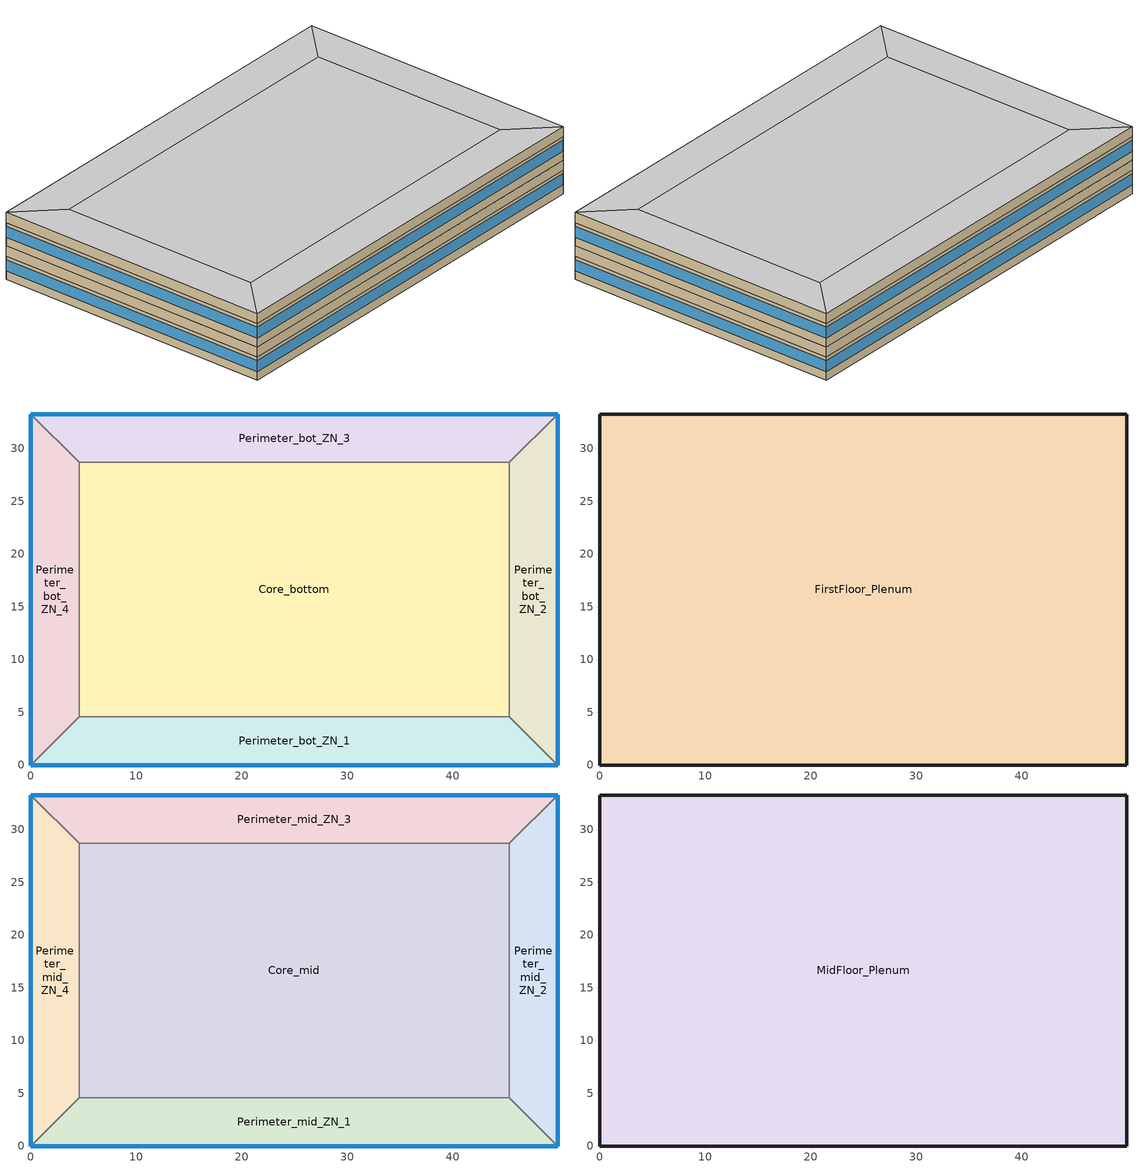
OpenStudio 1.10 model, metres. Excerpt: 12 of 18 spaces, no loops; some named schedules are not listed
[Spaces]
Perimeter_bot_ZN_4
 floor ground (ext-slab): 0,33.27 4.57,28.7 4.57,4.57 0,0 z0
 wall outside (Steel Frame Non-res Ext Wall): 0,33.27 0,0 z0:2.74
 wall to Core_bottom (int-walls): 4.57,4.57 4.57,28.7 z0:2.74
 wall to Perimeter_bot_ZN_3 (int-walls): 4.57,28.7 0,33.27 z0:2.74
 wall to Perimeter_bot_ZN_1 (int-walls): 0,0 4.57,4.57 z0:2.74
 window (Window Non-res Fixed): 0,33.27 0,0 z1.02:2.33
Perimeter_bot_ZN_3
 floor ground (ext-slab): 49.91,33.27 45.34,28.7 4.57,28.7 0,33.27 z0
 wall outside (Steel Frame Non-res Ext Wall): 49.91,33.27 0,33.27 z0:2.74
 wall to Perimeter_bot_ZN_2 (int-walls): 45.34,28.7 49.91,33.27 z0:2.74
 wall to Core_bottom (int-walls): 4.57,28.7 45.34,28.7 z0:2.74
 window (Window Non-res Fixed): 49.91,33.27 0,33.27 z1.02:2.33
Core_bottom
 floor ground (ext-slab): 45.34,28.7 45.34,4.57 4.57,4.57 4.57,28.7 z0
 wall to Perimeter_bot_ZN_1 (int-walls): 4.57,4.57 45.34,4.57 z0:2.74
 wall to Perimeter_bot_ZN_2 (int-walls): 45.34,4.57 45.34,28.7 z0:2.74
Perimeter_bot_ZN_1
 floor ground (ext-slab): 45.34,4.57 49.91,0 0,0 4.57,4.57 z0
 wall outside (Steel Frame Non-res Ext Wall): 0,0 49.91,0 z0:2.74
 wall to Perimeter_bot_ZN_2 (int-walls): 49.91,0 45.34,4.57 z0:2.74
 window (Window Non-res Fixed): 0,0 49.91,0 z1.02:2.33
Perimeter_bot_ZN_2
 floor ground (ext-slab): 49.91,33.27 49.91,0 45.34,4.57 45.34,28.7 z0
 wall outside (Steel Frame Non-res Ext Wall): 49.91,0 49.91,33.27 z0:2.74
 window (Window Non-res Fixed): 49.91,0 49.91,33.27 z1.02:2.33
FirstFloor_Plenum
 floor to Perimeter_bot_ZN_3 (DropCeiling): 49.91,33.27 45.34,28.7 4.57,28.7 0,33.27 z2.74
 floor to Perimeter_bot_ZN_4 (DropCeiling): 0,33.27 4.57,28.7 4.57,4.57 0,0 z2.74
 floor to Perimeter_bot_ZN_1 (DropCeiling): 45.34,4.57 49.91,0 0,0 4.57,4.57 z2.74
 floor to Core_bottom (DropCeiling): 45.34,28.7 45.34,4.57 4.57,4.57 4.57,28.7 z2.74
 floor to Perimeter_bot_ZN_2 (DropCeiling): 49.91,33.27 49.91,0 45.34,4.57 45.34,28.7 z2.74
 wall outside (Steel Frame Non-res Ext Wall): 49.91,33.27 0,33.27 0,0 49.91,0 49.91,33.27 z2.74:3.96
Core_mid
 floor to FirstFloor_Plenum (INT-FLOOR-TOPSIDE): 45.34,28.7 45.34,4.57 4.57,4.57 4.57,28.7 z3.96
 wall to Perimeter_mid_ZN_4 (int-walls): 4.57,28.7 4.57,4.57 z3.96:6.71
 wall to Perimeter_mid_ZN_2 (int-walls): 45.34,4.57 45.34,28.7 z3.96:6.71
 wall to Perimeter_mid_ZN_1 (int-walls): 4.57,4.57 45.34,4.57 z3.96:6.71
 wall to Perimeter_mid_ZN_3 (int-walls): 45.34,28.7 4.57,28.7 z3.96:6.71
Perimeter_mid_ZN_4
 floor to FirstFloor_Plenum (INT-FLOOR-TOPSIDE): 0,33.27 4.57,28.7 4.57,4.57 0,0 z3.96
 wall outside (Steel Frame Non-res Ext Wall): 0,33.27 0,0 z3.96:6.71
 wall to Perimeter_mid_ZN_1 (int-walls): 0,0 4.57,4.57 z3.96:6.71
 wall to Perimeter_mid_ZN_3 (int-walls): 4.57,28.7 0,33.27 z3.96:6.71
 window (Window Non-res Fixed): 0,33.27 0,0 z4.98:6.29
Perimeter_mid_ZN_1
 floor to FirstFloor_Plenum (INT-FLOOR-TOPSIDE): 45.34,4.57 49.91,0 0,0 4.57,4.57 z3.96
 wall outside (Steel Frame Non-res Ext Wall): 0,0 49.91,0 z3.96:6.71
 wall to Perimeter_mid_ZN_2 (int-walls): 49.91,0 45.34,4.57 z3.96:6.71
 window (Window Non-res Fixed): 0,0 49.91,0 z4.98:6.29
Perimeter_mid_ZN_2
 floor to FirstFloor_Plenum (INT-FLOOR-TOPSIDE): 49.91,33.27 49.91,0 45.34,4.57 45.34,28.7 z3.96
 wall outside (Steel Frame Non-res Ext Wall): 49.91,0 49.91,33.27 z3.96:6.71
 wall to Perimeter_mid_ZN_3 (int-walls): 49.91,33.27 45.34,28.7 z3.96:6.71
 window (Window Non-res Fixed): 49.91,0 49.91,33.27 z4.98:6.29
Perimeter_mid_ZN_3
 floor to FirstFloor_Plenum (INT-FLOOR-TOPSIDE): 49.91,33.27 45.34,28.7 4.57,28.7 0,33.27 z3.96
 wall outside (Steel Frame Non-res Ext Wall): 49.91,33.27 0,33.27 z3.96:6.71
 window (Window Non-res Fixed): 49.91,33.27 0,33.27 z4.98:6.29
MidFloor_Plenum
 floor to Perimeter_mid_ZN_3 (DropCeiling): 49.91,33.27 45.34,28.7 4.57,28.7 0,33.27 z6.71
 floor to Perimeter_mid_ZN_4 (DropCeiling): 0,33.27 4.57,28.7 4.57,4.57 0,0 z6.71
 floor to Perimeter_mid_ZN_1 (DropCeiling): 45.34,4.57 49.91,0 0,0 4.57,4.57 z6.71
 floor to Perimeter_mid_ZN_2 (DropCeiling): 49.91,33.27 49.91,0 45.34,4.57 45.34,28.7 z6.71
 floor to Core_mid (DropCeiling): 45.34,28.7 45.34,4.57 4.57,4.57 4.57,28.7 z6.71
 wall outside (Steel Frame Non-res Ext Wall): 0,33.27 0,0 49.91,0 49.91,33.27 0,33.27 z6.71:7.92
 ceiling to Perimeter_top_ZN_2 (INT-FLOOR-UNDERSIDE): 49.91,0 49.91,33.27 45.34,28.7 45.34,4.57 z7.92
 ceiling to Perimeter_top_ZN_3 (INT-FLOOR-UNDERSIDE): 45.34,28.7 49.91,33.27 0,33.27 4.57,28.7 z7.92
 ceiling to Perimeter_top_ZN_1 (INT-FLOOR-UNDERSIDE): 49.91,0 45.34,4.57 4.57,4.57 0,0 z7.92
 ceiling to Perimeter_top_ZN_4 (INT-FLOOR-UNDERSIDE): 0,0 4.57,4.57 4.57,28.7 0,33.27 z7.92
 ceiling to Core_top (INT-FLOOR-UNDERSIDE): 45.34,4.57 45.34,28.7 4.57,28.7 4.57,4.57 z7.92
[Site]
Houston Bush Intercontinental: Latitude {deg}=30; Longitude {deg}=-95.37; Time Zone {hr}=-6; Elevation {m}=29; Terrain=City
[Building]
Medium Office: North Axis {deg}=0
[ClimateZones]
Climate Zone Institution Name 1=ASHRAE; Climate Zone Document Name 1=ANSI/ASHRAE Standard 169; Climate Zone Document Year 1=2006; Climate Zone Value 1=2A; Climate Zone Institution Name 2=CEC; Climate Zone Document Name 2=California Climate Zone Descriptions; Climate Zone Document Year 2=1995
[SizingPeriod:DesignDay] Barometric Pressure {Pa}=100977; Sky Clearness=0; Rain Indicator=0; Snow Indicator=0; Day of Month=21; Daylight Saving Time Indicator=0; Dry-Bulb Temperature Range Modifier Type=DefaultMultipliers
Name | Maximum Dry-Bulb Temperature {C} | Daily Dry-Bulb Temperature Range {deltaC} | Humidity Indicating Conditions at Maximum Dry-Bulb {BasedOnField A3} | Wind Speed {m/s} | Wind Direction {deg} | Month | Day Type | Humidity Indicating Type | Solar Model Indicator | ASHRAE Taub | ASHRAE Taud
Houston Bush Intercontinental Ann Clg .4% Condns DP=>MDB | 28.3 | 10.1 | 25.5 | 3.5 | 170 | 7 | SummerDesignDay | Dewpoint | ASHRAETau | 0.499 | 1.97
Houston Bush Intercontinental Ann Htg 99.6% Condns DB | -1.6 | 0 | -1.6 | 2.8 | 0 | 1 | WinterDesignDay | Wetbulb | ASHRAEClearSky
Houston Bush Intercontinental Ann Clg .4% Condns Enth=>MDB | 31.4 | 10.1 | 83200 | 3.5 | 170 | 7 | SummerDesignDay | Enthalpy | ASHRAETau | 0.499 | 1.97
Houston Bush Intercontinental Ann Hum_n 99.6% Condns DP=>MCDB | 3.3 | 0 | -9.5 | 2.8 | 0 | 1 | WinterDesignDay | Dewpoint | ASHRAEClearSky
[Construction]
ext-slab: HW CONCRETE, CP02 CARPET PAD
DropCeiling: Std AC02
Steel Frame Non-res Ext Wall: Wood Siding, Steel Frame NonRes Wall Insulation, 1/2IN Gypsum
INT-FLOOR-TOPSIDE: MAT-CC05 4 HW CONCRETE, CP02 CARPET PAD
InteriorFurnishings: Std Wood 6inch
int-walls: 1/2IN Gypsum, 1/2IN Gypsum
Window Non-res Fixed: NonRes Fixed Assembly Window
INT-FLOOR-UNDERSIDE: CP02 CARPET PAD, MAT-CC05 4 HW CONCRETE
[Material] Thermal Absorptance=0.9
Name | Roughness | Thickness {m} | Conductivity {W/m-K} | Density {kg/m3} | Specific Heat {J/kg-K} | Solar Absorptance | Visible Absorptance
HW CONCRETE; MAT-CC05 4 HW CONCRETE | Rough | 0.1016 | 1.311 | 2240 | 836.8 | 0.7 | 0.7
Std AC02 | MediumSmooth | 0.0127 | 0.057 | 288 | 1339 | 0.7 | 0.2
Wood Siding | MediumSmooth | 0.01 | 0.11 | 544.62 | 1210 | 0.78 | 0.78
Steel Frame NonRes Wall Insulation | MediumRough | 0.0418527 | 0.049 | 265 | 836.8 | 0.7 | 0.7
1/2IN Gypsum | Smooth | 0.0127 | 0.16 | 784.9 | 830 | 0.92 | 0.92
Std Wood 6inch | MediumSmooth | 0.15 | 0.12 | 540 | 1210 | 0.7 | 0.7
[Material:NoMass]
CP02 CARPET PAD: Roughness=VeryRough; Thermal Resistance {m2-K/W}=0.2165; Thermal Absorptance=0.9; Solar Absorptance=0.7; Visible Absorptance=0.8
[WindowMaterial:SimpleGlazingSystem]
NonRes Fixed Assembly Window: U-Factor {W/m2-K}=6.92716; Solar Heat Gain Coefficient=0.25
[ThermalZone] Multiplier=1; Use Ideal Air Loads=No
Name | Thermostat
FirstFloor_Plenum Thermal Zone; MidFloor_Plenum Thermal Zone
Perimeter_bot_ZN_4 Thermal Zone | ThermostatSetpoint:DualSetpoint #1
Perimeter_mid_ZN_2 Thermal Zone | ThermostatSetpoint:DualSetpoint #2
Core_mid Thermal Zone | ThermostatSetpoint:DualSetpoint #3
APerimeter_mid_ZN_1 Thermal Zone | ThermostatSetpoint:DualSetpoint #4
Perimeter_mid_ZN_4 Thermal Zone | ThermostatSetpoint:DualSetpoint #5
Perimeter_bot_ZN_3 Thermal Zone | ThermostatSetpoint:DualSetpoint #6
Core_bottom Thermal Zone | ThermostatSetpoint:DualSetpoint #9
APerimeter_bot_ZN_1 Thermal Zone | ThermostatSetpoint:DualSetpoint #11
Perimeter_mid_ZN_3 Thermal Zone | ThermostatSetpoint:DualSetpoint #13
Perimeter_bot_ZN_2 Thermal Zone | ThermostatSetpoint:DualSetpoint #14
[Sizing:Zone] Zone Cooling Design Supply Air Temperature {C}=12.8; Zone Heating Design Supply Air Temperature {C}=50; Zone Cooling Design Supply Air Humidity Ratio {kg-H2O/kg-air}=0.0085; Zone Heating Design Supply Air Humidity Ratio {kg-H2O/kg-air}=0.008; Cooling Design Air Flow Method=Flow/Zone; Cooling Minimum Air Flow Fraction=0; Heating Design Air Flow Method=Flow/Zone; Heating Maximum Air Flow Fraction=0; Design Zone Air Distribution Effectiveness in Cooling Mode=1; Design Zone Air Distribution Effectiveness in Heating Mode=1
Name | Cooling Design Air Flow Rate {m3/s} | Heating Design Air Flow Rate {m3/s}
FirstFloor_Plenum Thermal Zone | 1.04 | 1.04
MidFloor_Plenum Thermal Zone | 1.14 | 1.14
TopFloor_Plenum Thermal Zone | 1.7 | 1.7
[Space]
Name | Space Type | Thermal Zone | Part of Total Floor Area | Design Specification Outdoor Air Object | Building Story
FirstFloor_Plenum | Space Type 2 | FirstFloor_Plenum Thermal Zone | No | SZ DSOA FirstFloor_Plenum
Perimeter_bot_ZN_4 | Space Type 1 | Perimeter_bot_ZN_4 Thermal Zone | Yes | SZ DSOA Perimeter_bot_ZN_4 | Building Story 1
Perimeter_mid_ZN_2 | Space Type 1 | Perimeter_mid_ZN_2 Thermal Zone | Yes | SZ DSOA Perimeter_mid_ZN_2 | Building Story 2
Core_mid | Space Type 1 | Core_mid Thermal Zone | Yes | SZ DSOA Core_mid | Building Story 2
Perimeter_mid_ZN_1 | Space Type 1 | APerimeter_mid_ZN_1 Thermal Zone | Yes | SZ DSOA Perimeter_mid_ZN_1 | Building Story 2
Perimeter_mid_ZN_4 | Space Type 1 | Perimeter_mid_ZN_4 Thermal Zone | Yes | SZ DSOA Perimeter_mid_ZN_4 | Building Story 2
Perimeter_bot_ZN_3 | Space Type 1 | Perimeter_bot_ZN_3 Thermal Zone | Yes | SZ DSOA Perimeter_bot_ZN_3 | Building Story 1
Core_bottom | Space Type 1 | Core_bottom Thermal Zone | Yes | SZ DSOA Core_bottom | Building Story 1
MidFloor_Plenum | Space Type 2 | MidFloor_Plenum Thermal Zone | No | SZ DSOA MidFloor_Plenum
Perimeter_bot_ZN_1 | Space Type 1 | APerimeter_bot_ZN_1 Thermal Zone | Yes | SZ DSOA Perimeter_bot_ZN_1 | Building Story 1
Perimeter_mid_ZN_3 | Space Type 1 | Perimeter_mid_ZN_3 Thermal Zone | Yes | SZ DSOA Perimeter_mid_ZN_3 | Building Story 2
Perimeter_bot_ZN_2 | Space Type 1 | Perimeter_bot_ZN_2 Thermal Zone | Yes | SZ DSOA Perimeter_bot_ZN_2 | Building Story 1
[ThermostatSetpoint:DualSetpoint] Heating Setpoint Temperature Schedule=HTGSETP_SCH; Cooling Setpoint Temperature Schedule=CLGSETP_SCH
ThermostatSetpoint:DualSetpoint #1; ThermostatSetpoint:DualSetpoint #2; ThermostatSetpoint:DualSetpoint #3; ThermostatSetpoint:DualSetpoint #4; ThermostatSetpoint:DualSetpoint #5; ThermostatSetpoint:DualSetpoint #6; ThermostatSetpoint:DualSetpoint #9; ThermostatSetpoint:DualSetpoint #11; ThermostatSetpoint:DualSetpoint #13; ThermostatSetpoint:DualSetpoint #14
[Lights:Definition] Design Level Calculation Method=Watts/Area; Watts per Space Floor Area {W/m2}=13.9931; Fraction Radiant=0.7; Fraction Visible=0.2; Return Air Fraction=0; Return Air Fraction Calculated from Plenum Temperature=No
Perimeter_mid_ZN_2_Lights Definition; Core_mid_Lights Definition; Core_bottom_Lights Definition; Perimeter_bot_ZN_1_Lights Definition; Perimeter_bot_ZN_2_Lights Definition; Perimeter_mid_ZN_1_Lights Definition; Perimeter_mid_ZN_3_Lights Definition; Perimeter_bot_ZN_4_Lights Definition; Perimeter_bot_ZN_3_Lights Definition; Perimeter_mid_ZN_4_Lights Definition
[Lights] Schedule=BLDG_LIGHT_SCH; Fraction Replaceable=1
Name | Lights Definition | Space or SpaceType
Perimeter_mid_ZN_2_Lights | Perimeter_mid_ZN_2_Lights Definition | Perimeter_mid_ZN_2
Core_mid_Lights | Core_mid_Lights Definition | Core_mid
Core_bottom_Lights | Core_bottom_Lights Definition | Core_bottom
Perimeter_bot_ZN_1_Lights | Perimeter_bot_ZN_1_Lights Definition | Perimeter_bot_ZN_1
Perimeter_bot_ZN_2_Lights | Perimeter_bot_ZN_2_Lights Definition | Perimeter_bot_ZN_2
Perimeter_mid_ZN_1_Lights | Perimeter_mid_ZN_1_Lights Definition | Perimeter_mid_ZN_1
Perimeter_mid_ZN_3_Lights | Perimeter_mid_ZN_3_Lights Definition | Perimeter_mid_ZN_3
Perimeter_bot_ZN_4_Lights | Perimeter_bot_ZN_4_Lights Definition | Perimeter_bot_ZN_4
Perimeter_bot_ZN_3_Lights | Perimeter_bot_ZN_3_Lights Definition | Perimeter_bot_ZN_3
Perimeter_mid_ZN_4_Lights | Perimeter_mid_ZN_4_Lights Definition | Perimeter_mid_ZN_4
[People:Definition] Number of People Calculation Method=Area/Person; Space Floor Area per Person {m2/person}=18.5788; Fraction Radiant=0.3; Enable ASHRAE 55 Comfort Warnings=No; Mean Radiant Temperature Calculation Type=ZoneAveraged; Thermal Comfort Model Type 1=FANGER
Perimeter_mid_ZN_1 People Definition; Perimeter_mid_ZN_4 People Definition; Core_bottom People Definition; Perimeter_bot_ZN_2 People Definition; Perimeter_mid_ZN_2 People Definition; Perimeter_bot_ZN_3 People Definition; Perimeter_mid_ZN_3 People Definition; Perimeter_bot_ZN_1 People Definition; Perimeter_bot_ZN_4 People Definition; Core_mid People Definition
[People] Number of People Schedule=BLDG_OCC_SCH; Activity Level Schedule=ACTIVITY_SCH; Work Efficiency Schedule=WORK_EFF_SCH; Clothing Insulation Schedule=CLOTHING_SCH; Air Velocity Schedule=AIR_VELO_SCH
Name | People Definition | Space or SpaceType
Perimeter_mid_ZN_1 People | Perimeter_mid_ZN_1 People Definition | Perimeter_mid_ZN_1
Perimeter_mid_ZN_4 People | Perimeter_mid_ZN_4 People Definition | Perimeter_mid_ZN_4
Core_bottom People | Core_bottom People Definition | Core_bottom
Perimeter_bot_ZN_2 People | Perimeter_bot_ZN_2 People Definition | Perimeter_bot_ZN_2
Perimeter_mid_ZN_2 People | Perimeter_mid_ZN_2 People Definition | Perimeter_mid_ZN_2
Perimeter_bot_ZN_3 People | Perimeter_bot_ZN_3 People Definition | Perimeter_bot_ZN_3
Perimeter_mid_ZN_3 People | Perimeter_mid_ZN_3 People Definition | Perimeter_mid_ZN_3
Perimeter_bot_ZN_1 People | Perimeter_bot_ZN_1 People Definition | Perimeter_bot_ZN_1
Perimeter_bot_ZN_4 People | Perimeter_bot_ZN_4 People Definition | Perimeter_bot_ZN_4
Core_mid People | Core_mid People Definition | Core_mid
[InternalMass:Definition] Construction=InteriorFurnishings; Design Level Calculation Method=SurfaceArea
Name | Surface Area {m2}
Perimeter_mid_ZN_4 Internal Mass Definition; Perimeter_bot_ZN_4 Internal Mass Definition | 262.5072
Perimeter_mid_ZN_1 Internal Mass Definition; Perimeter_bot_ZN_3 Internal Mass Definition; Perimeter_bot_ZN_1 Internal Mass Definition; Perimeter_mid_ZN_3 Internal Mass Definition | 414.6763
Core_mid Internal Mass Definition; Core_bottom Internal Mass Definition | 1967.07
Perimeter_mid_ZN_2 Internal Mass Definition; Perimeter_bot_ZN_2 Internal Mass Definition | 262.5244
[InternalMass]
Name | Internal Mass Definition | Space or SpaceType
Perimeter_mid_ZN_4 Internal Mass | Perimeter_mid_ZN_4 Internal Mass Definition | Perimeter_mid_ZN_4
Perimeter_mid_ZN_1 Internal Mass | Perimeter_mid_ZN_1 Internal Mass Definition | Perimeter_mid_ZN_1
Core_mid Internal Mass | Core_mid Internal Mass Definition | Core_mid
Perimeter_bot_ZN_3 Internal Mass | Perimeter_bot_ZN_3 Internal Mass Definition | Perimeter_bot_ZN_3
Core_bottom Internal Mass | Core_bottom Internal Mass Definition | Core_bottom
Perimeter_bot_ZN_1 Internal Mass | Perimeter_bot_ZN_1 Internal Mass Definition | Perimeter_bot_ZN_1
Perimeter_bot_ZN_4 Internal Mass | Perimeter_bot_ZN_4 Internal Mass Definition | Perimeter_bot_ZN_4
Perimeter_mid_ZN_2 Internal Mass | Perimeter_mid_ZN_2 Internal Mass Definition | Perimeter_mid_ZN_2
Perimeter_mid_ZN_3 Internal Mass | Perimeter_mid_ZN_3 Internal Mass Definition | Perimeter_mid_ZN_3
Perimeter_bot_ZN_2 Internal Mass | Perimeter_bot_ZN_2 Internal Mass Definition | Perimeter_bot_ZN_2
[ElectricEquipment:Definition] Fraction Latent=0; Fraction Radiant=0.5; Fraction Lost=0
Name | Design Level Calculation Method | Watts per Space Floor Area {W/m2} | Design Level {W}
Perimeter_bot_ZN_3_PlugMisc_Equip Definition; Perimeter_bot_ZN_4_PlugMisc_Equip Definition; Core_mid_PlugMisc_Equip Definition; Perimeter_bot_ZN_1_PlugMisc_Equip Definition; Perimeter_mid_ZN_4_PlugMisc_Equip Definition; Perimeter_mid_ZN_3_PlugMisc_Equip Definition; Perimeter_mid_ZN_1_PlugMisc_Equip Definition; Perimeter_mid_ZN_2_PlugMisc_Equip Definition; Perimeter_bot_ZN_2_PlugMisc_Equip Definition; Core_bottom_PlugMisc_Equip Definition | Watts/Area | 12.7014
Core_bottom_Elevators_Equip Definition | EquipmentLevel |  | 32109.9
Elevators_Lights_Fan Definition | EquipmentLevel |  | 125
[ElectricEquipment]
Name | Electric Equipment Definition | Space or SpaceType | Schedule
Perimeter_bot_ZN_3_PlugMisc_Equip | Perimeter_bot_ZN_3_PlugMisc_Equip Definition | Perimeter_bot_ZN_3 | BLDG_EQUIP_SCH
Perimeter_bot_ZN_4_PlugMisc_Equip | Perimeter_bot_ZN_4_PlugMisc_Equip Definition | Perimeter_bot_ZN_4 | BLDG_EQUIP_SCH
Core_mid_PlugMisc_Equip | Core_mid_PlugMisc_Equip Definition | Core_mid | BLDG_EQUIP_SCH
Perimeter_bot_ZN_1_PlugMisc_Equip | Perimeter_bot_ZN_1_PlugMisc_Equip Definition | Perimeter_bot_ZN_1 | BLDG_EQUIP_SCH
Perimeter_mid_ZN_4_PlugMisc_Equip | Perimeter_mid_ZN_4_PlugMisc_Equip Definition | Perimeter_mid_ZN_4 | BLDG_EQUIP_SCH
Core_bottom_Elevators_Equip | Core_bottom_Elevators_Equip Definition | Core_bottom | BLDG_ELEVATORS
Perimeter_mid_ZN_3_PlugMisc_Equip | Perimeter_mid_ZN_3_PlugMisc_Equip Definition | Perimeter_mid_ZN_3 | BLDG_EQUIP_SCH
Perimeter_mid_ZN_1_PlugMisc_Equip | Perimeter_mid_ZN_1_PlugMisc_Equip Definition | Perimeter_mid_ZN_1 | BLDG_EQUIP_SCH
Elevators_Lights_Fan | Elevators_Lights_Fan Definition | Core_bottom | ELEV_LIGHT_FAN_SCH_ADD_DF
Perimeter_mid_ZN_2_PlugMisc_Equip | Perimeter_mid_ZN_2_PlugMisc_Equip Definition | Perimeter_mid_ZN_2 | BLDG_EQUIP_SCH
Perimeter_bot_ZN_2_PlugMisc_Equip | Perimeter_bot_ZN_2_PlugMisc_Equip Definition | Perimeter_bot_ZN_2 | BLDG_EQUIP_SCH
Core_bottom_PlugMisc_Equip | Core_bottom_PlugMisc_Equip Definition | Core_bottom | BLDG_EQUIP_SCH
[DesignSpecification:OutdoorAir] Outdoor Air Flow per Person {m3/s-person}=0.00944
SZ DSOA Perimeter_mid_ZN_1; SZ DSOA Core_mid; SZ DSOA Perimeter_bot_ZN_2; SZ DSOA Perimeter_bot_ZN_1; SZ DSOA Perimeter_mid_ZN_2; SZ DSOA Perimeter_mid_ZN_3; SZ DSOA FirstFloor_Plenum; SZ DSOA Perimeter_bot_ZN_4; SZ DSOA Perimeter_mid_ZN_4; SZ DSOA Perimeter_bot_ZN_3; SZ DSOA Core_bottom; SZ DSOA MidFloor_Plenum
[SpaceInfiltration:DesignFlowRate] Schedule=INFIL_QUARTER_ON_SCH; Design Flow Rate Calculation Method=Flow/ExteriorArea; Flow per Exterior Surface Area {m3/s-m2}=0.001133; Constant Term Coefficient=1; Temperature Term Coefficient=0; Velocity Term Coefficient=0; Velocity Squared Term Coefficient=0
Name | Space or SpaceType
MidFloor_Plenum_Infiltration | MidFloor_Plenum
Perimeter_mid_ZN_1_Infiltration | Perimeter_mid_ZN_1
Perimeter_bot_ZN_1_Infiltration | Perimeter_bot_ZN_1
FirstFloor_Plenum_Infiltration | FirstFloor_Plenum
Perimeter_mid_ZN_2_Infiltration | Perimeter_mid_ZN_2
Perimeter_mid_ZN_4_Infiltration | Perimeter_mid_ZN_4
Perimeter_bot_ZN_2_Infiltration | Perimeter_bot_ZN_2
Perimeter_mid_ZN_3_Infiltration | Perimeter_mid_ZN_3
Perimeter_bot_ZN_4_Infiltration | Perimeter_bot_ZN_4
Perimeter_bot_ZN_3_Infiltration | Perimeter_bot_ZN_3
[SpaceType]
Space Type 1; Space Type 2
[BuildingStory]
Building Story 1; Building Story 2
[HeatExchanger:AirToAir:SensibleAndLatent] Availability Schedule=Always On Discrete; Nominal Supply Air Flow Rate {m3/s}=autosize; Sensible Effectiveness at 100% Heating Air Flow=0.75; Latent Effectiveness at 100% Heating Air Flow=0.69; Sensible Effectiveness at 75% Heating Air Flow=0.75; Latent Effectiveness at 75% Heating Air Flow=0.69; Sensible Effectiveness at 100% Cooling Air Flow=0.75; Latent Effectiveness at 100% Cooling Air Flow=0.69; Sensible Effectiveness at 75% Cooling Air Flow=0.75; Latent Effectiveness at 75% Cooling Air Flow=0.69; Nominal Electric Power {W}=0; Supply Air Outlet Temperature Control=Yes; Heat Exchanger Type=Plate; Frost Control Type=ExhaustOnly; Threshold Temperature {C}=-12.2; Initial Defrost Time Fraction=0.167; Rate of Defrost Time Fraction Increase {1/K}=0.024; Economizer Lockout=No
Heat Exchanger Air To Air Sensible And Latent 1; Heat Exchanger Air To Air Sensible And Latent 2; Heat Exchanger Air To Air Sensible And Latent 3
[AirLoopHVAC:ReturnPlenum]
Name | ThermalZone
Air Loop HVAC Return Plenum 1 | TopFloor_Plenum Thermal Zone
Air Loop HVAC Return Plenum 2 | FirstFloor_Plenum Thermal Zone
Air Loop HVAC Return Plenum 3 | MidFloor_Plenum Thermal Zone
